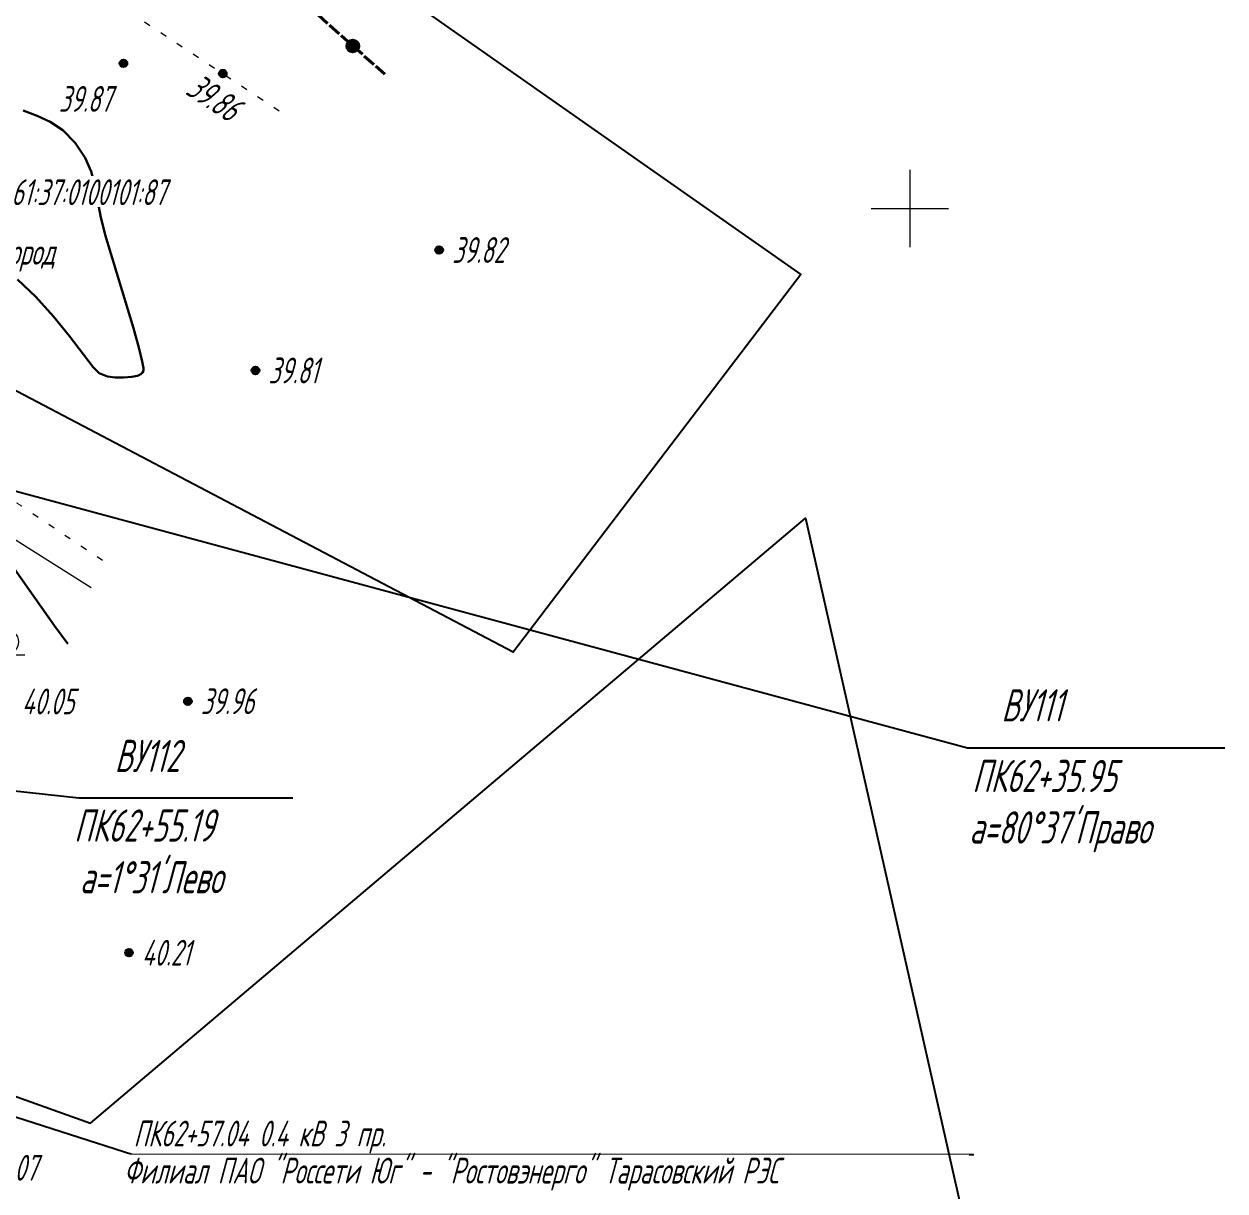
# Model space of a CAD drawing. Extents: x 2208637 to 2213412, y 575334 to 577367.
# Drawn here: x 2211165.67 to 2211212.21, y 576611.92 to 576657.15 of the extents above; entities that cross this region are included whole.
import ezdxf
from ezdxf.enums import TextEntityAlignment as Align

# ---------------------------------------------------------------- set-up
doc = ezdxf.new("R2010")
doc.units = 0
doc.header["$LTSCALE"] = 0.5
doc.linetypes.add('2000_366_2', pattern=[1.5, 0.5, -1])
doc.linetypes.add('500_121_1_2', pattern=[1, 1, 0])
doc.layers.get('0').update_dxf_attribs({"lineweight": 25})
for name, color, linetype, lineweight in [('ИИ_ГАЗОПРОВОДЫ', 150, 'Continuous', 25), ('ИИ_ГОРИЗОНТАЛИ_УТОЛЩ', 32, 'Continuous', 30), ('ИИ_ГРАНИЦЫ_ЗЕМЛЕПОЛЬЗОВАТЕЛЕЙ', 7, 'Continuous', 25), ('ИИ_КООРДИНАТНАЯ_СЕТКА', 3, 'Continuous', 25), ('ИИ_ЛЭП_НН', 7, 'Continuous', 25), ('ИИ_ОГРАДЫ', 7, 'Continuous', 25), ('ИИ_ОТМЕТКИ', 7, 'Continuous', 25), ('ИИ_ТРАССЫ_КЛС', 5, 'Continuous', 40), ('ИИ_УГОДЬЯ', 7, 'Continuous', 25)]:
    doc.layers.add(name, color=color, linetype=linetype, lineweight=lineweight)
doc.styles.add('D431', font='', dxfattribs={"height": 1})
doc.styles.add('GOST 2.304', font='cs_gost2304.shx', dxfattribs={"width": 0.8, "oblique": 15})
doc.styles.add('VNIPISIMPLEXCUR', font='simplex.shx', dxfattribs={"width": 0.8, "oblique": 15})
doc.styles.get('D431').set_extended_font_data('D431', italic=True)
doc.linetypes.add('2000_417_2', pattern='A,0,[3,Topography.shx,S=1,R=0,X=0,Y=0],-1.5', length=1.5)
doc.linetypes.add('2000_475_1', pattern='A,3,[1,Topography.shx,S=0.5,R=90,X=0,Y=0],0', length=3)
doc.linetypes.add('2000_485_1', pattern='A,34.5,[1,Topography.shx,S=1.5,R=120,X=0.5,Y=-0.87],-0.01,[1,Topography.shx,S=1.5,R=0,X=-0.25,Y=0.43],0,[3,Topography.shx,S=1,R=0,X=0.5,Y=0],-0.01,[1,Topography.shx,S=1.5,R=60,X=0.5,Y=-0.87],-1,34.5', length=70.02)

# ---------------------------------------------------------------- blocks, each defined once
blk = doc.blocks.new('500_12')
at = {"color": 0, "linetype": 'Continuous', "lineweight": -2, "flags": 128}
for points in [[(0, 3), (0, -3)], [(-3, 0), (3, 0)]]:
    blk.add_lwpolyline(points, dxfattribs=at)
at = {"color": 7, "linetype": 'Continuous', "lineweight": -2, "style": 'D431'}
blk.add_attdef('Вертикальная_подпись', (-0.5, 0.5), '', height=2, rotation=90, dxfattribs=at)
blk.add_attdef('Горизонтальная_подпись', (0.5, 0.5), '', height=2, dxfattribs=at)
blk = doc.blocks.new('500_379')
at = {"color": 0, "linetype": 'Continuous', "lineweight": -2}
blk.add_lwpolyline([(0, -1), (1.5, -1)], dxfattribs=at)
blk.add_circle((0, 0), 1, dxfattribs=at)
blk = doc.blocks.new('500_330_1')
at = {"linetype": 'Continuous', "lineweight": -2}
h = blk.add_hatch(color=0, dxfattribs=at)
h.dxf.hatch_style = 1
edge = h.paths.add_edge_path()
edge.add_arc((0, 0), 0.3, 0, 360)
at = {"color": 0, "linetype": 'Continuous', "lineweight": -2}
blk.add_circle((0, 0), 0.3, dxfattribs=at)
at = {"color": 0, "linetype": 'Continuous', "lineweight": -2, "style": 'GOST 2.304', "flags": 1}
for tag, p in [('Номер', (-1, -1)), ('Номер_рабочей_станции', (-1, -3.5))]:
    blk.add_attdef(tag, text='', height=2, dxfattribs=at).set_placement(p, align=Align.RIGHT)
at = {"color": 0, "linetype": 'Continuous', "lineweight": -2, "style": 'GOST 2.304'}
blk.add_attdef('Высота', (1, -1), '', height=2, dxfattribs=at)
at = {"color": 0, "linetype": 'Continuous', "lineweight": -2, "style": 'GOST 2.304', "flags": 1}
blk.add_attdef('Код', (0, -3.5), '', height=2, dxfattribs=at)
blk = doc.blocks.new('PDAACC8AA5F1D4CC7965AC19A064200')
at = {"color": 0, "linetype": '2000_485_1', "lineweight": -2, "flags": 128}
blk.add_lwpolyline([(2211141.47, 576685.5), (2211195.77, 576647.44), (2211184.63, 576632.8), (2211128.25, 576662.43), (2211132.55, 576668.69), (2211135.79, 576667.1), (2211138.69, 576671.18), (2211135.31, 576673.04)], close=True, dxfattribs=at)
at = {"color": 0, "lineweight": -2, "flags": 1}
for tag in ['Адрес (местоположение) участка', 'Дата постановки на учет', 'Тип объекта', 'Статус записи о ЗУ по справочнику', 'Кадастровый номер, обозначение, учетный номер объекта', 'Кадастровый номер квартала', 'Вид разрешенного использования по классификатору', 'Площадь, кв.м', 'Категория земель', 'Вид использования по документу', 'Кадастровая стоимость']:
    blk.add_attdef(tag, (0, 0), '', height=0.2, dxfattribs=at)
blk = doc.blocks.new('P857FB272264F4E29A6F6E754FFF4AE')
at = {"color": 0, "linetype": '2000_485_1', "lineweight": -2, "flags": 128}
blk.add_lwpolyline([(2211152.26, 576570.94), (2211133.41, 576580.43), (2211134.75, 576584.09), (2211140.07, 576592.8), (2211104.89, 576607.44), (2211116.45, 576633.06), (2211168.24, 576614.55), (2211195.95, 576638), (2211204.31, 576600.93), (2211187.42, 576586.74), (2211164.97, 576575.76), (2211160.85, 576570.97)], close=True, dxfattribs=at)
at = {"color": 0, "lineweight": -2, "flags": 1}
for tag in ['Адрес (местоположение) участка', 'Дата постановки на учет', 'Тип объекта', 'Статус записи о ЗУ по справочнику', 'Кадастровый номер, обозначение, учетный номер объекта', 'Кадастровый номер квартала', 'Вид разрешенного использования по классификатору', 'Площадь, кв.м', 'Категория земель', 'Вид использования по документу', 'Кадастровая стоимость']:
    blk.add_attdef(tag, (0, 0), '', height=0.2, dxfattribs=at)
blk = doc.blocks.new('500_107_1_1')
at = {"linetype": 'Continuous', "lineweight": -2}
h = blk.add_hatch(color=0, dxfattribs=at)
h.dxf.hatch_style = 1
edge = h.paths.add_edge_path()
edge.add_arc((0, 0), 0.5, 0, 360)
at = {"color": 0, "linetype": 'Continuous', "lineweight": -2}
blk.add_circle((0, 0), 0.5, dxfattribs=at)
at = {"color": 0, "linetype": 'Continuous', "lineweight": -2, "style": 'VNIPISIMPLEXCUR', "oblique": 15, "width": 0.8}
for tag, p in [('Номер', (1, -0.5)), ('Тип', (1, -3)), ('Высота', (1, -5.5)), ('Пояснительная_надпись', (1, -8))]:
    blk.add_attdef(tag, p, '', height=2, dxfattribs=at)

msp = doc.modelspace()

# ---------------------------------------------------------------- linework, layer by layer
at = {"layer": 'ИИ_ГАЗОПРОВОДЫ', "color": 7, "linetype": '500_121_1_2', "lineweight": 40, "flags": 128}
msp.add_lwpolyline([(2211088.788, 576703.529), (2211142.478, 576683.886), (2211149.678, 576677.847), (2211164.965, 576668.244), (2211179.653, 576655.199)], dxfattribs=at)
at = {"layer": 'ИИ_ГОРИЗОНТАЛИ_УТОЛЩ', "elevation": 40, "flags": 128}
for points in [[(2211165.643, 576653.798), (2211166.177, 576653.588), (2211166.682, 576653.358), (2211167.169, 576653.034), (2211167.652, 576652.537), (2211168.041, 576651.961), (2211168.278, 576651.428), (2211168.417, 576650.899), (2211168.63, 576649.712), (2211168.816, 576648.982), (2211169.912, 576645.363), (2211170.134, 576644.555), (2211170.252, 576644.062), (2211170.294, 576643.811), (2211170.296, 576643.712), (2211170.262, 576643.644), (2211170.195, 576643.577), (2211170.066, 576643.512), (2211169.848, 576643.47), (2211169.524, 576643.449), (2211169.207, 576643.443), (2211168.911, 576643.488), (2211168.582, 576643.618), (2211168.351, 576643.853), (2211167.431, 576645.043), (2211166.81, 576645.814), (2211166.129, 576646.579), (2211165.422, 576647.246)], [(2211164.544, 576637.094), (2211166.853, 576633.825), (2211167.363, 576633.12)]]:
    msp.add_lwpolyline(points, dxfattribs=at)
at = {"layer": 'ИИ_ЛЭП_НН', "color": 7, "flags": 128}
msp.add_lwpolyline([(2211114.216, 576631.207), (2211169.886, 576613.334), (2211202.475, 576613.334)], dxfattribs=at)
at = {"layer": 'ИИ_ОГРАДЫ', "linetype": '2000_475_1', "lineweight": 20, "flags": 128}
msp.add_lwpolyline([(2211168.27, 576635.303), (2211162.698, 576638.814), (2211161.188, 576639.766), (2211155.295, 576644.119), (2211150.881, 576646.82), (2211128.868, 576661.1)], dxfattribs=at)
at = {"layer": 'ИИ_ТРАССЫ_КЛС', "lineweight": 25, "flags": 128}
for points in [[(2211122.54, 576650.585), (2211202.231, 576629.094), (2211212.207, 576629.094)], [(2211114.904, 576632.923), (2211167.792, 576627.156), (2211176.088, 576627.156)]]:
    msp.add_lwpolyline(points, dxfattribs=at)
at = {"layer": 'ИИ_УГОДЬЯ', "linetype": '2000_366_2', "lineweight": 20, "flags": 128}
msp.add_lwpolyline([(2211168.708, 576636.358), (2211163.319, 576639.962), (2211152.781, 576648.527), (2211155.595, 576652.313), (2211157.49, 576651.223), (2211158.638, 576650.764), (2211164.442, 576660.074), (2211168.634, 576658.353), (2211173.372, 576655.226), (2211175.863, 576653.582)], dxfattribs=at)

# ---------------------------------------------------------------- block references
at = {"layer": 'ИИ_ГАЗОПРОВОДЫ', "color": 7, "xscale": 0.4999999999999999, "yscale": 0.4999999999999999, "zscale": 0.4999999999999999}
msp.add_blockref('500_107_1_1', (2211178.41, 576656.292, 39.854), dxfattribs=at)
at = {"layer": 'ИИ_КООРДИНАТНАЯ_СЕТКА', "color": 3, "lineweight": 20, "xscale": 0.5, "yscale": 0.5, "zscale": 0.5}
msp.add_blockref('500_12', (2211200, 576650), dxfattribs=at)
at = {"layer": 'ИИ_УГОДЬЯ', "lineweight": 20, "xscale": 0.5, "yscale": 0.5, "zscale": 0.5}
msp.add_blockref('500_379', (2211164.951, 576633.2), dxfattribs=at)

# ---------------------------------------------------------------- next in the draw order: wipeouts: each hides what was drawn before it
at = {"lineweight": 0}
for points, layer in [([(2211165.227, 576650.057), (2211173.235, 576650.057), (2211173.235, 576651.254), (2211165.227, 576651.254)], 'ИИ_ГРАНИЦЫ_ЗЕМЛЕПОЛЬЗОВАТЕЛЕЙ'), ([(2211169.963, 576613.578), (2211181.876, 576613.578), (2211181.876, 576614.795), (2211169.963, 576614.795)], 'ИИ_ЛЭП_НН'), ([(2211169.663, 576612.141), (2211202.291, 576612.141), (2211202.291, 576613.333), (2211169.663, 576613.333)], 'ИИ_ЛЭП_НН'), ([(2211171.886, 576654.374), (2211174.163, 576652.871), (2211174.823, 576653.871), (2211172.546, 576655.373)], 'ИИ_ОТМЕТКИ'), ([(2211167.066, 576653.674), (2211169.894, 576653.674), (2211169.894, 576654.814), (2211167.066, 576654.814)], 'ИИ_ОТМЕТКИ'), ([(2211182.306, 576647.817), (2211185.138, 576647.817), (2211185.138, 576649.035), (2211182.306, 576649.035)], 'ИИ_ОТМЕТКИ'), ([(2211175.19, 576643.15), (2211177.838, 576643.15), (2211177.838, 576644.29), (2211175.19, 576644.29)], 'ИИ_ОТМЕТКИ'), ([(2211162.841, 576638.819), (2211165.075, 576637.411), (2211165.683, 576638.375), (2211163.448, 576639.784)], 'ИИ_ОТМЕТКИ'), ([(2211165.7, 576630.323), (2211168.501, 576630.323), (2211168.501, 576631.463), (2211165.7, 576631.463)], 'ИИ_ОТМЕТКИ'), ([(2211172.57, 576630.332), (2211175.298, 576630.332), (2211175.298, 576631.53), (2211172.57, 576631.53)], 'ИИ_ОТМЕТКИ'), ([(2211170.351, 576620.586), (2211172.992, 576620.586), (2211172.992, 576621.804), (2211170.351, 576621.804)], 'ИИ_ОТМЕТКИ'), ([(2211164.294, 576612.253), (2211167.115, 576612.253), (2211167.115, 576613.393), (2211164.294, 576613.393)], 'ИИ_ОТМЕТКИ'), ([(2211203.606, 576630.029), (2211207.116, 576630.029), (2211207.116, 576631.454), (2211203.606, 576631.454)], 'ИИ_ТРАССЫ_КЛС'), ([(2211169.245, 576628.069), (2211172.984, 576628.069), (2211172.984, 576629.591), (2211169.245, 576629.591)], 'ИИ_ТРАССЫ_КЛС'), ([(2211202.474, 576627.293), (2211209.984, 576627.293), (2211209.984, 576628.815), (2211202.474, 576628.815)], 'ИИ_ТРАССЫ_КЛС'), ([(2211167.669, 576625.373), (2211174.954, 576625.373), (2211174.954, 576626.895), (2211167.669, 576626.895)], 'ИИ_ТРАССЫ_КЛС'), ([(2211202.366, 576625.298), (2211212.092, 576625.298), (2211212.092, 576626.756), (2211202.366, 576626.756)], 'ИИ_ТРАССЫ_КЛС'), ([(2211167.9, 576623.368), (2211175.576, 576623.368), (2211175.576, 576624.826), (2211167.9, 576624.826)], 'ИИ_ТРАССЫ_КЛС'), ([(2211164.296, 576647.749), (2211167.977, 576647.749), (2211167.977, 576648.92), (2211164.296, 576648.92)], 'ИИ_УГОДЬЯ')]:
    msp.add_wipeout(points, dxfattribs=at).dxf.layer = layer

# ---------------------------------------------------------------- next in the draw order: block references
at = {"layer": 'ИИ_ГРАНИЦЫ_ЗЕМЛЕПОЛЬЗОВАТЕЛЕЙ'}
ref = msp.add_blockref('PDAACC8AA5F1D4CC7965AC19A064200', (0, 0), dxfattribs=at)
ref.add_attrib('Кадастровый номер, обозначение, учетный номер объекта', '61:37:0100101:87', (2211165.177, 576650.127), dxfattribs={"layer": '0', "color": 0, "lineweight": -2, "height": 1, "style": 'GOST 2.304', "oblique": 15, "width": 0.8})
msp.add_blockref('P857FB272264F4E29A6F6E754FFF4AE', (0, 0), dxfattribs=at)
at = {"layer": 'ИИ_ОТМЕТКИ'}
ref = msp.add_blockref('500_330_1', (2211169.523, 576655.619, 39.867), dxfattribs=dict(at, xscale=0.5, yscale=0.5, zscale=0.5))
ref.add_attrib('Высота', '39.87', (2211167.016, 576653.744), dxfattribs={"layer": '0', "color": 0, "linetype": 'Continuous', "lineweight": -2, "height": 1, "style": 'GOST 2.304', "oblique": 15, "width": 0.8})
ref = msp.add_blockref('500_330_1', (2211173.372, 576655.226, 39.856), dxfattribs=dict(at, xscale=0.5, yscale=0.5, zscale=0.5, rotation=326.5768760196078))
ref.add_attrib('Высота', '39.86', (2211171.883, 576654.459), dxfattribs={"layer": '0', "color": 0, "linetype": 'Continuous', "lineweight": -2, "height": 1, "rotation": 326.5769, "style": 'GOST 2.304', "oblique": 15, "width": 0.8})
ref = msp.add_blockref('500_330_1', (2211181.756, 576648.387, 39.82), dxfattribs=dict(at, xscale=0.5, yscale=0.5, zscale=0.5))
ref.add_attrib('Высота', '39.82', (2211182.256, 576647.887), dxfattribs={"layer": '0', "color": 0, "linetype": 'Continuous', "lineweight": -2, "height": 1, "style": 'GOST 2.304', "oblique": 15, "width": 0.8})
ref = msp.add_blockref('500_330_1', (2211174.64, 576643.72, 39.81), dxfattribs=dict(at, xscale=0.5, yscale=0.5, zscale=0.5))
ref.add_attrib('Высота', '39.81', (2211175.14, 576643.22, 39.81), dxfattribs={"layer": '0', "color": 0, "linetype": 'Continuous', "lineweight": -2, "height": 1, "style": 'GOST 2.304', "oblique": 15, "width": 0.8})
ref = msp.add_blockref('500_330_1', (2211165.083, 576630.893, 40.053), dxfattribs=dict(at, xscale=0.5, yscale=0.5, zscale=0.5))
ref.add_attrib('Высота', '40.05', (2211165.583, 576630.393, -26.702), dxfattribs={"layer": '0', "color": 0, "linetype": 'Continuous', "lineweight": -2, "height": 1, "style": 'GOST 2.304', "oblique": 15, "width": 0.8})
ref = msp.add_blockref('500_330_1', (2211172.02, 576630.902, 39.962), dxfattribs=dict(at, xscale=0.5, yscale=0.5, zscale=0.5))
ref.add_attrib('Высота', '39.96', (2211172.52, 576630.402), dxfattribs={"layer": '0', "color": 0, "linetype": 'Continuous', "lineweight": -2, "height": 1, "style": 'GOST 2.304', "oblique": 15, "width": 0.8})
ref = msp.add_blockref('500_330_1', (2211169.734, 576621.156, 40.207), dxfattribs=dict(at, xscale=0.5, yscale=0.5, zscale=0.5))
ref.add_attrib('Высота', '40.21', (2211170.234, 576620.656), dxfattribs={"layer": '0', "color": 0, "linetype": 'Continuous', "lineweight": -2, "height": 1, "style": 'GOST 2.304', "oblique": 15, "width": 0.8})
ref = msp.add_blockref('500_330_1', (2211163.677, 576612.823, 40.066), dxfattribs=dict(at, xscale=0.5, yscale=0.5, zscale=0.5))
ref.add_attrib('Высота', '40.07', (2211164.177, 576612.323), dxfattribs={"layer": '0', "color": 0, "linetype": 'Continuous', "lineweight": -2, "height": 1, "style": 'GOST 2.304', "oblique": 15, "width": 0.8})

# ---------------------------------------------------------------- next in the draw order: texts
at = {"layer": 'ИИ_ЛЭП_НН', "style": 'GOST 2.304', "oblique": 15, "width": 0.8}
msp.add_text('ПК62+57.04 0.4 кВ 3 пр.', height=1, dxfattribs=at).set_placement((2211169.913, 576613.648, 40.05))
at = {"layer": 'ИИ_ЛЭП_НН', "color": 7, "style": 'GOST 2.304', "oblique": 15, "width": 0.8}
msp.add_text('Филиал ПАО "Россети Юг" - "Ростовэнерго" Тарасовский РЭС', height=1, dxfattribs=at).set_placement((2211169.533, 576612.211))
at = {"layer": 'ИИ_ТРАССЫ_КЛС', "lineweight": 25, "style": 'GOST 2.304', "oblique": 15, "width": 0.8}
for s, p in [('ВУ111', (2211203.544, 576630.117)), ('ВУ112', (2211169.183, 576628.156)), ('ПК62+35.95', (2211202.412, 576627.381)), ('ПК62+55.19', (2211167.607, 576625.461)), ("а=80°37'Право", (2211202.295, 576625.386)), ("а=1°31'Лево", (2211167.829, 576623.456))]:
    msp.add_text(s, height=1.25, dxfattribs=at).set_placement(p)
at = {"layer": 'ИИ_УГОДЬЯ', "linetype": '2000_417_2', "lineweight": 20, "ltscale": 0.5, "style": 'GOST 2.304', "oblique": 15, "width": 0.8}
msp.add_text('огород', height=1, dxfattribs=at).set_placement((2211164.246, 576647.819, -88.25))

doc.saveas('drawing.dxf')
